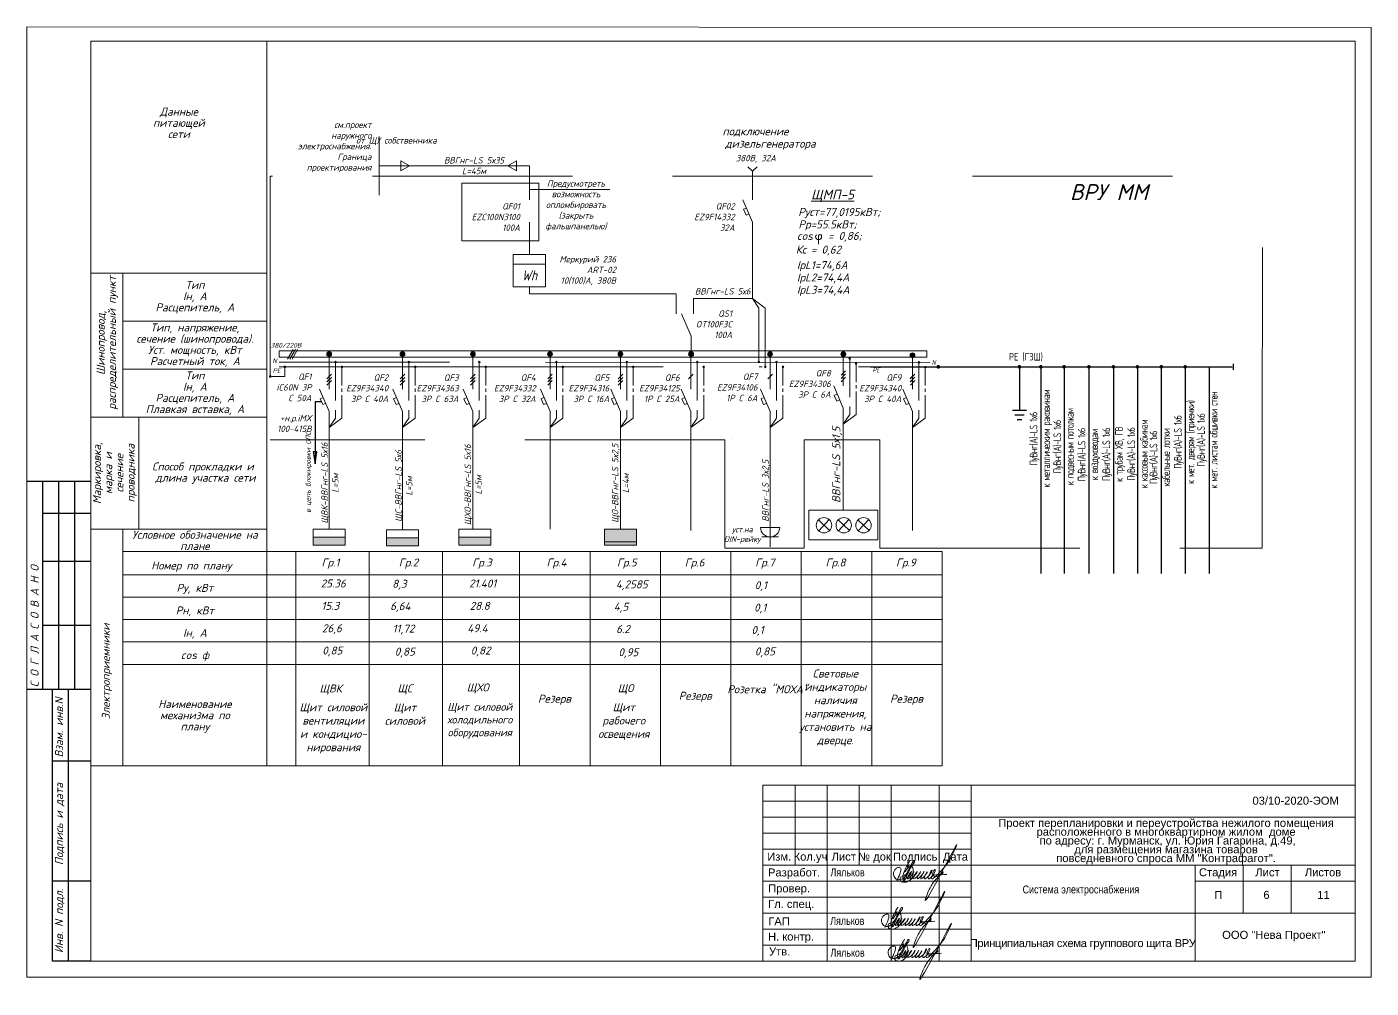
# Model space of a CAD drawing. Header units: metres. Extents: x -472 to 201, y -446 to -235.
# Drawn here: x -182.9 to -140.9, y -375.05 to -345 of the extents above; entities that cross this region are included whole.
import ezdxf
from ezdxf.enums import TextEntityAlignment as Align

# ---------------------------------------------------------------- set-up
doc = ezdxf.new("R2010")
doc.units = ezdxf.units.M
doc.header["$MEASUREMENT"] = 0
for name, pattern in [('ACAD_ISO02W100', [15, 12, -3]), ('ACAD_ISO04W100', [30, 24, -3, 0, -3]), ('ACAD_ISO10W100', [18, 12, -3, 0, -3]), ('HIDDEN2', [0.1875, 0.125, -0.0625]), ('невидимая2', [4.7625, 3.175, -1.5875])]:
    doc.linetypes.add(name, pattern=pattern)
doc.layers.get('DEFPOINTS').update_dxf_attribs({"lineweight": 0})
doc.layers.add('04-ЭО_схема', color=250, linetype='Continuous')
doc.layers.add('ЭО-ЭМ', color=7, linetype='Continuous')
for name, color, linetype, lineweight in [('_ЛинииСИЛ', 82, 'Continuous', 30), ('Level 63', 7, 'Continuous', 0), ('to-text', 7, 'Continuous', 5), ('КОПИЯ 0', 7, 'Continuous', 15), ('тонкий', 7, 'Continuous', 9)]:
    doc.layers.add(name, color=color, linetype=linetype, lineweight=lineweight)
doc.styles.add('GOST 2.304', font='CS_Gost2304.shx')
doc.styles.add('Style-Arial', font='arial.ttf')
doc.styles.add('Times', font='CS_Gost2304.shx')
doc.styles.add('гост тип А', font='', dxfattribs={"oblique": 15})
doc.styles.add('СТАНДАРТ', font='isocpeui.ttf', dxfattribs={"height": 0.25})
doc.styles.get('гост тип А').set_extended_font_data('GOST type A')

# ---------------------------------------------------------------- blocks, each defined once
blk = doc.blocks.new('S201')
at = {"color": 0}
for p, q in [((0, -11), (0, -0.75)), ((0, -4), (0, -11)), ((-0.71, -7.71), (0.71, -6.29)), ((-3, -11), (0, -18)), ((-1.9, -13.58), (-2.81, -13.98)), ((-2.81, -13.98), (-2.02, -15.81)), ((-2.02, -15.81), (-1.11, -15.42)), ((0, -23), (0, -18)), ((4, -20), (0, -23)), ((2, -20), (0, -23))]:
    blk.add_line(p, q, dxfattribs=at)
at = {"color": 0, "linetype": 'ACAD_ISO02W100'}
blk.add_line((2, -2.5), (2, -20), dxfattribs=at)
at = {"color": 0, "linetype": 'ACAD_ISO04W100', "ltscale": 0.3}
blk.add_line((4, -20), (4, -4), dxfattribs=at)
blk = doc.blocks.new('A$C112851C1')
blk.add_hatch(color=0).paths.add_polyline_path([(-0.25, 0, 1), (0.25, 0, 1)])
at = {"color": 0}
blk.add_circle((0, 0), 0.25, dxfattribs=at)
blk = doc.blocks.new('A$C7DAC6763')
blk.add_line((0.88, 2.32), (0.88, 0))
for centre, radius, start, end in [((0.93, 2.3), 0.93, 139.3706, 43.0919), ((1.37, 2.45), 0.511, 64.7496, 193.4068)]:
    blk.add_arc(centre, radius, start, end)

msp = doc.modelspace()

# ---------------------------------------------------------------- hatches: boundary and pattern name
at = {"layer": 'КОПИЯ 0'}
h = msp.add_hatch(color=256, dxfattribs=at)
edge = h.paths.add_edge_path()
edge.add_arc((-173.451, -355.231), 0.075, 0, 360)
h = msp.add_hatch(color=256, dxfattribs=at)
edge = h.paths.add_edge_path()
edge.add_arc((-171.161, -355.231), 0.075, 0, 360)
h = msp.add_hatch(color=256, dxfattribs=at)
edge = h.paths.add_edge_path()
edge.add_arc((-168.961, -355.231), 0.075, 0, 360)
h = msp.add_hatch(color=256, dxfattribs=at)
edge = h.paths.add_edge_path()
edge.add_arc((-166.551, -355.231), 0.075, 0, 360)
h = msp.add_hatch(color=256, dxfattribs=at)
edge = h.paths.add_edge_path()
edge.add_arc((-164.351, -355.231), 0.075, 0, 360)
h = msp.add_hatch(color=256, dxfattribs=at)
edge = h.paths.add_edge_path()
edge.add_arc((-162.15, -355.231), 0.075, 0, 360)
h = msp.add_hatch(color=256, dxfattribs=at)
edge = h.paths.add_edge_path()
edge.add_arc((-159.675, -355.231), 0.075, 0, 360)
h = msp.add_hatch(color=256, dxfattribs=at)
edge = h.paths.add_edge_path()
edge.add_arc((-157.39, -355.233), 0.075, 0, 360)
h = msp.add_hatch(color=256, dxfattribs=at)
edge = h.paths.add_edge_path()
edge.add_arc((-155.225, -355.261), 0.075, 0, 360)
h = msp.add_hatch(color=256, dxfattribs=at)
edge = h.paths.add_edge_path()
edge.add_arc((-173.251, -355.481), 0.025, 0, 360)
h = msp.add_hatch(color=256, dxfattribs=at)
edge = h.paths.add_edge_path()
edge.add_arc((-173.051, -355.631), 0.025, 0, 360)
h = msp.add_hatch(color=256, dxfattribs=at)
edge = h.paths.add_edge_path()
edge.add_arc((-170.961, -355.481), 0.025, 0, 360)
h = msp.add_hatch(color=256, dxfattribs=at)
edge = h.paths.add_edge_path()
edge.add_arc((-170.761, -355.631), 0.025, 0, 360)
h = msp.add_hatch(color=256, dxfattribs=at)
edge = h.paths.add_edge_path()
edge.add_arc((-168.761, -355.481), 0.025, 0, 360)
h = msp.add_hatch(color=256, dxfattribs=at)
edge = h.paths.add_edge_path()
edge.add_arc((-168.561, -355.631), 0.025, 0, 360)
h = msp.add_hatch(color=256, dxfattribs=at)
edge = h.paths.add_edge_path()
edge.add_arc((-166.351, -355.481), 0.025, 0, 360)
h = msp.add_hatch(color=256, dxfattribs=at)
edge = h.paths.add_edge_path()
edge.add_arc((-166.151, -355.631), 0.025, 0, 360)
h = msp.add_hatch(color=256, dxfattribs=at)
edge = h.paths.add_edge_path()
edge.add_arc((-164.151, -355.481), 0.025, 0, 360)
h = msp.add_hatch(color=256, dxfattribs=at)
edge = h.paths.add_edge_path()
edge.add_arc((-163.951, -355.631), 0.025, 0, 360)
h = msp.add_hatch(color=256, dxfattribs=at)
edge = h.paths.add_edge_path()
edge.add_arc((-161.95, -355.481), 0.025, 0, 360)
h = msp.add_hatch(color=256, dxfattribs=at)
edge = h.paths.add_edge_path()
edge.add_arc((-161.75, -355.631), 0.025, 0, 360)
h = msp.add_hatch(color=256, dxfattribs=at)
edge = h.paths.add_edge_path()
edge.add_arc((-160.026, -355.481), 0.025, 0, 360)
h = msp.add_hatch(color=256, dxfattribs=at)
edge = h.paths.add_edge_path()
edge.add_arc((-159.826, -355.631), 0.025, 0, 360)
h = msp.add_hatch(color=256, dxfattribs=at)
edge = h.paths.add_edge_path()
edge.add_arc((-159.475, -355.481), 0.025, 0, 360)
h = msp.add_hatch(color=256, dxfattribs=at)
edge = h.paths.add_edge_path()
edge.add_arc((-159.275, -355.631), 0.025, 0, 360)
h = msp.add_hatch(color=256, dxfattribs=at)
edge = h.paths.add_edge_path()
edge.add_arc((-157.188, -355.374), 0.025, 0, 360)
h = msp.add_hatch(color=256, dxfattribs=at)
edge = h.paths.add_edge_path()
edge.add_arc((-156.988, -355.524), 0.025, 0, 360)
h = msp.add_hatch(color=256, dxfattribs=at)
edge = h.paths.add_edge_path()
edge.add_arc((-155.025, -355.491), 0.025, 0, 360)
h = msp.add_hatch(color=256, dxfattribs=at)
edge = h.paths.add_edge_path()
edge.add_arc((-154.825, -355.641), 0.025, 0, 360)
h = msp.add_hatch(color=256, dxfattribs=at)
h.dxf.hatch_style = 1
h.paths.add_polyline_path([(-164.851, -360.704), (-163.851, -360.704), (-163.851, -361.204), (-164.851, -361.204)])
h = msp.add_hatch(color=256, dxfattribs=at)
h.dxf.hatch_style = 1
h.paths.add_polyline_path([(-173.951, -361.204), (-172.951, -361.204), (-172.951, -360.954), (-173.951, -360.954)])
h = msp.add_hatch(color=256, dxfattribs=at)
h.dxf.hatch_style = 1
h.paths.add_polyline_path([(-171.661, -361.23), (-170.661, -361.23), (-170.661, -360.98), (-171.661, -360.98)])
h = msp.add_hatch(color=256, dxfattribs=at)
h.dxf.hatch_style = 1
h.paths.add_polyline_path([(-169.397, -361.204), (-168.397, -361.204), (-168.397, -360.954), (-169.397, -360.954)])

# ---------------------------------------------------------------- linework, layer by layer
at = {"lineweight": 25}
for p, q in [((-151.886, -355.629), (-151.886, -356.714)), ((-152.104, -356.988), (-151.668, -356.988)), ((-151.886, -356.714), (-151.886, -356.988)), ((-152.031, -357.131), (-151.741, -357.131)), ((-151.959, -357.278), (-151.813, -357.278))]:
    msp.add_line(p, q, dxfattribs=at)
at = {"color": 5, "linetype": 'Continuous', "lineweight": 0}
for points in [[(-155.717, -371.69), (-155.614, -371.456), (-155.589, -371.362), (-155.589, -371.308), (-155.62, -371.277), (-155.669, -371.277), (-155.747, -371.322), (-155.801, -371.392), (-155.816, -371.432), (-155.816, -371.501), (-155.799, -371.564), (-155.756, -371.625), (-155.707, -371.653), (-155.64, -371.665), (-155.572, -371.646), (-155.513, -371.62), (-155.473, -371.589), (-155.402, -371.465), (-155.336, -371.329), (-155.282, -371.219), (-155.226, -371.121), (-155.189, -371.069), (-155.171, -371.064), (-155.165, -371.089), (-155.176, -371.131), (-155.208, -371.175), (-155.399, -371.544), (-155.46, -371.649), (-155.506, -371.675), (-155.518, -371.654), (-155.523, -371.633), (-155.531, -371.558), (-155.498, -371.434), (-155.403, -371.227), (-155.305, -371.057), (-155.402, -371.254), (-155.339, -371.199), (-155.467, -371.422), (-155.367, -371.291), (-155.292, -371.249), (-155.236, -371.264), (-155.209, -371.324), (-155.202, -371.421), (-155.272, -371.643), (-155.36, -371.708), (-155.425, -371.735), (-155.524, -371.738), (-155.593, -371.709), (-155.605, -371.688), (-155.613, -371.637), (-155.599, -371.586), (-155.523, -371.558), (-155.37, -371.421), (-155.486, -371.648), (-155.426, -371.614), (-155.272, -371.46), (-155.26, -371.415), (-155.385, -371.631), (-155.252, -371.53), (-155.184, -371.407), (-155.301, -371.64), (-155.139, -371.513), (-155.081, -371.407), (-155.204, -371.625), (-155.038, -371.519), (-154.971, -371.407), (-155.081, -371.627), (-154.911, -371.491), (-154.864, -371.407), (-154.965, -371.624), (-154.768, -371.432), (-154.763, -371.42), (-154.861, -371.612), (-154.617, -371.385), (-154.615, -371.375), (-154.739, -371.616), (-154.52, -371.385), (-154.52, -371.356), (-154.629, -371.604), (-154.329, -371.379), (-153.985, -370.886), (-153.85, -370.596), (-154.827, -372.289), (-154.644, -371.857), (-154.419, -371.566), (-154.266, -371.413), (-154.322, -371.509), (-154.592, -371.542), (-154.149, -371.499)], [(-156.092, -373.152), (-155.989, -372.917), (-155.964, -372.823), (-155.964, -372.77), (-155.995, -372.739), (-156.045, -372.739), (-156.122, -372.784), (-156.177, -372.853), (-156.191, -372.894), (-156.191, -372.962), (-156.174, -373.026), (-156.131, -373.087), (-156.082, -373.115), (-156.015, -373.126), (-155.947, -373.108), (-155.889, -373.082), (-155.849, -373.051), (-155.777, -372.927), (-155.711, -372.791), (-155.657, -372.68), (-155.601, -372.583), (-155.564, -372.531), (-155.547, -372.526), (-155.54, -372.551), (-155.551, -372.592), (-155.583, -372.637), (-155.775, -373.006), (-155.835, -373.111), (-155.881, -373.137), (-155.893, -373.116), (-155.899, -373.095), (-155.906, -373.019), (-155.873, -372.896), (-155.778, -372.689), (-155.68, -372.519), (-155.777, -372.716), (-155.714, -372.661), (-155.843, -372.884), (-155.742, -372.753), (-155.668, -372.71), (-155.612, -372.725), (-155.585, -372.786), (-155.577, -372.882), (-155.648, -373.105), (-155.735, -373.17), (-155.8, -373.197), (-155.899, -373.2), (-155.968, -373.171), (-155.98, -373.149), (-155.988, -373.099), (-155.974, -373.047), (-155.899, -373.02), (-155.746, -372.883), (-155.861, -373.11), (-155.802, -373.076), (-155.647, -372.922), (-155.635, -372.876), (-155.76, -373.093), (-155.628, -372.992), (-155.559, -372.869), (-155.677, -373.102), (-155.515, -372.975), (-155.456, -372.869), (-155.579, -373.087), (-155.413, -372.981), (-155.347, -372.869), (-155.457, -373.089), (-155.287, -372.953), (-155.239, -372.869), (-155.341, -373.086), (-155.143, -372.894), (-155.138, -372.882), (-155.237, -373.074), (-154.993, -372.847), (-154.99, -372.837), (-155.114, -373.077), (-154.895, -372.847), (-154.895, -372.818), (-155.004, -373.066), (-154.704, -372.841), (-154.36, -372.348), (-154.225, -372.057), (-155.202, -373.75), (-155.019, -373.318), (-154.795, -373.028), (-154.641, -372.875), (-154.697, -372.971), (-154.967, -373.003), (-154.524, -372.961)], [(-155.886, -374.154), (-155.783, -373.919), (-155.758, -373.825), (-155.758, -373.772), (-155.789, -373.74), (-155.839, -373.74), (-155.916, -373.785), (-155.971, -373.855), (-155.985, -373.895), (-155.985, -373.964), (-155.968, -374.027), (-155.925, -374.088), (-155.876, -374.117), (-155.809, -374.128), (-155.741, -374.11), (-155.683, -374.083), (-155.643, -374.052), (-155.571, -373.928), (-155.505, -373.792), (-155.451, -373.682), (-155.395, -373.584), (-155.358, -373.532), (-155.341, -373.528), (-155.334, -373.553), (-155.345, -373.594), (-155.377, -373.639), (-155.569, -374.007), (-155.629, -374.112), (-155.675, -374.139), (-155.687, -374.117), (-155.693, -374.096), (-155.7, -374.021), (-155.667, -373.897), (-155.572, -373.691), (-155.474, -373.52), (-155.571, -373.718), (-155.508, -373.662), (-155.637, -373.885), (-155.536, -373.755), (-155.462, -373.712), (-155.406, -373.727), (-155.379, -373.787), (-155.371, -373.884), (-155.442, -374.107), (-155.529, -374.171), (-155.594, -374.198), (-155.693, -374.202), (-155.762, -374.173), (-155.774, -374.151), (-155.782, -374.1), (-155.768, -374.049), (-155.692, -374.021), (-155.54, -373.884), (-155.655, -374.112), (-155.596, -374.077), (-155.441, -373.923), (-155.429, -373.878), (-155.554, -374.095), (-155.421, -373.994), (-155.353, -373.871), (-155.47, -374.104), (-155.309, -373.976), (-155.25, -373.871), (-155.373, -374.088), (-155.207, -373.982), (-155.141, -373.871), (-155.251, -374.09), (-155.081, -373.954), (-155.033, -373.871), (-155.135, -374.087), (-154.937, -373.895), (-154.932, -373.883), (-155.031, -374.075), (-154.787, -373.848), (-154.784, -373.838), (-154.908, -374.079), (-154.689, -373.848), (-154.689, -373.819), (-154.798, -374.067), (-154.498, -373.842), (-154.154, -373.349), (-154.019, -373.059), (-154.996, -374.752), (-154.813, -374.32), (-154.589, -374.029), (-154.435, -373.876), (-154.491, -373.972), (-154.761, -374.005), (-154.318, -373.962)]]:
    msp.add_spline(points, degree=3, dxfattribs=at)
at = {"layer": '04-ЭО_схема', "color": 7, "lineweight": 18}
for p, q in [((-140.897, -345.018), (-182.897, -345.004)), ((-182.897, -345.004), (-182.897, -374.704)), ((-140.897, -345.018), (-140.897, -374.704)), ((-140.897, -345.018), (-140.897, -374.704)), ((-180.897, -345.454), (-180.897, -374.204)), ((-180.897, -345.454), (-141.397, -345.454)), ((-141.397, -345.454), (-141.397, -374.204)), ((-141.397, -345.454), (-141.397, -374.204)), ((-159.291, -361.404), (-158.811, -361.404)), ((-159.291, -361.404), (-158.811, -361.404)), ((-180.897, -374.204), (-141.397, -374.204)), ((-182.897, -374.704), (-140.897, -374.704))]:
    msp.add_line(p, q, dxfattribs=at)
at = {"layer": '04-ЭО_схема', "color": 7, "linetype": 'невидимая2'}
for p, q in [((-173.692, -356.721), (-173.894, -356.721)), ((-173.894, -356.721), (-173.894, -358.665))]:
    msp.add_line(p, q, dxfattribs=at)
at = {"layer": '04-ЭО_схема', "color": 7}
for p, q in [((-173.953, -358.286), (-173.894, -358.665)), ((-173.834, -358.286), (-173.953, -358.286)), ((-173.894, -358.665), (-173.834, -358.286)), ((-182.897, -359.204), (-180.897, -359.204)), ((-182.397, -365.704), (-182.397, -359.204)), ((-181.897, -365.704), (-181.897, -359.204)), ((-181.397, -365.704), (-181.397, -359.204)), ((-182.397, -360.204), (-180.897, -360.204)), ((-182.397, -361.704), (-180.897, -361.704)), ((-182.397, -363.704), (-180.897, -363.704)), ((-182.897, -365.704), (-180.897, -365.704)), ((-182.097, -374.204), (-182.097, -365.704)), ((-181.597, -374.204), (-181.597, -365.704)), ((-180.897, -367.954), (-182.097, -367.954)), ((-180.897, -371.704), (-182.097, -371.704)), ((-180.897, -374.204), (-182.097, -374.204))]:
    msp.add_line(p, q, dxfattribs=at)
at = {"layer": '_ЛинииСИЛ', "color": 0, "lineweight": 20}
msp.add_line((-160.226, -349.518), (-160.226, -350.407), dxfattribs=at)
at = {"layer": 'DEFPOINTS', "ltscale": 100}
for p, q in [((-182.897, -374.704), (-181.031, -374.704)), ((-182.897, -374.704), (-181.031, -374.704)), ((-182.897, -374.704), (-181.031, -374.704)), ((-182.897, -374.704), (-181.031, -374.704)), ((-182.897, -374.704), (-181.031, -374.704)), ((-182.897, -374.704), (-181.031, -374.704)), ((-181.964, -374.704), (-180.099, -374.704)), ((-181.964, -374.704), (-180.099, -374.704)), ((-181.964, -374.704), (-180.099, -374.704)), ((-181.964, -374.704), (-180.099, -374.704)), ((-181.964, -374.704), (-180.099, -374.704)), ((-181.964, -374.704), (-180.099, -374.704))]:
    msp.add_line(p, q, dxfattribs=at)
at = {"layer": 'Level 63', "color": 7, "linetype": 'Continuous', "lineweight": 13}
for p, q in [((-159.897, -368.704), (-141.397, -368.704)), ((-159.897, -368.704), (-159.897, -374.204)), ((-158.897, -368.704), (-158.897, -371.204)), ((-157.897, -368.704), (-157.897, -374.204)), ((-156.897, -368.704), (-156.897, -371.204)), ((-155.897, -368.704), (-155.897, -374.204)), ((-154.397, -368.704), (-154.397, -374.204)), ((-153.397, -368.704), (-153.397, -374.204)), ((-153.397, -369.704), (-141.397, -369.704)), ((-159.897, -370.704), (-153.397, -370.704)), ((-159.897, -371.204), (-153.397, -371.204)), ((-153.397, -371.204), (-141.397, -371.204)), ((-146.397, -371.704), (-141.397, -371.704)), ((-153.397, -372.704), (-141.397, -372.704))]:
    msp.add_line(p, q, dxfattribs=at)
at = {"layer": 'Level 63', "color": 7, "linetype": 'Continuous', "lineweight": 0}
for p, q in [((-159.897, -369.204), (-153.397, -369.204)), ((-159.897, -369.704), (-153.397, -369.704)), ((-159.897, -370.204), (-153.397, -370.204)), ((-159.897, -371.704), (-153.397, -371.704)), ((-159.897, -372.204), (-153.397, -372.204)), ((-159.897, -372.704), (-153.397, -372.704)), ((-159.897, -373.204), (-153.397, -373.204)), ((-159.897, -373.704), (-153.397, -373.704))]:
    msp.add_line(p, q, dxfattribs=at)
at = {"layer": 'Level 63', "color": 7, "linetype": 'Continuous', "lineweight": 13, "flags": 128}
for points in [[(-146.397, -371.204), (-146.397, -374.204)], [(-144.897, -371.204), (-144.897, -372.704)], [(-143.397, -371.204), (-143.397, -372.704)]]:
    msp.add_lwpolyline(points, dxfattribs=at)
at = {"layer": 'КОПИЯ 0'}
for p, q in [((-175.397, -352.704), (-175.397, -345.454)), ((-180.897, -347.004), (-180.897, -352.004)), ((-171.887, -349.346), (-167.195, -349.346)), ((-160.226, -349.518), (-160.367, -349.376)), ((-160.084, -349.376), (-160.226, -349.518)), ((-167.195, -350.084), (-164.678, -350.084)), ((-160.526, -350.407), (-160.226, -351.107)), ((-160.415, -350.666), (-160.507, -350.705)), ((-167.195, -351.916), (-167.195, -351.107)), ((-167.195, -351.916), (-167.195, -351.107)), ((-167.195, -351.916), (-167.195, -351.107)), ((-167.195, -352.093), (-167.195, -351.107)), ((-160.507, -350.705), (-160.428, -350.889)), ((-160.428, -350.889), (-160.337, -350.85)), ((-160.226, -353.496), (-160.226, -351.107)), ((-167.702, -352.419), (-166.688, -352.419)), ((-167.195, -353.146), (-167.195, -353.343)), ((-162.607, -353.343), (-167.195, -353.343)), ((-162.607, -353.343), (-162.607, -353.971)), ((-162.607, -353.343), (-162.607, -353.971)), ((-160.226, -353.496), (-162.065, -353.496)), ((-161.183, -353.496), (-160.226, -353.496)), ((-162.441, -353.971), (-162.141, -354.671)), ((-162.141, -355.131), (-162.141, -354.671)), ((-175.018, -355.131), (-175.018, -355.331)), ((-174.578, -355.084), (-174.753, -355.387)), ((-174.508, -355.084), (-174.683, -355.387)), ((-174.438, -355.084), (-174.613, -355.387)), ((-154.774, -355.131), (-154.774, -355.331)), ((-174.836, -355.631), (-174.836, -355.931)), ((-174.836, -355.931), (-175.29, -355.931)), ((-173.521, -356.102), (-173.38, -355.961)), ((-173.521, -356.202), (-173.38, -356.061)), ((-171.232, -356.102), (-171.091, -355.961)), ((-171.232, -356.202), (-171.091, -356.061)), ((-169.032, -356.102), (-168.891, -355.961)), ((-169.032, -356.202), (-168.891, -356.061)), ((-166.622, -356.102), (-166.481, -355.961)), ((-166.622, -356.202), (-166.481, -356.061)), ((-164.421, -356.102), (-164.28, -355.961)), ((-164.421, -356.202), (-164.28, -356.061)), ((-157.459, -355.995), (-157.318, -355.853)), ((-157.459, -356.095), (-157.318, -355.953)), ((-155.295, -355.995), (-155.154, -355.854)), ((-155.295, -356.095), (-155.154, -355.954)), ((-155.29, -356.099), (-155.149, -355.957)), ((-155.29, -356.199), (-155.149, -356.057)), ((-173.451, -357.531), (-173.451, -360.223)), ((-171.161, -357.531), (-171.161, -360.73)), ((-171.161, -357.531), (-171.161, -360.73)), ((-168.961, -357.531), (-168.961, -357.946)), ((-166.551, -357.531), (-166.551, -357.946)), ((-166.551, -357.531), (-166.551, -357.946)), ((-164.351, -357.531), (-164.351, -360.704)), ((-162.151, -357.531), (-162.151, -360.75)), ((-162.151, -357.531), (-162.151, -360.75)), ((-162.15, -357.531), (-162.15, -357.946)), ((-159.675, -357.531), (-159.675, -360.731)), ((-157.388, -357.424), (-157.388, -360.112)), ((-155.225, -357.531), (-155.225, -360.75)), ((-155.225, -357.531), (-155.225, -360.75)), ((-173.451, -357.918), (-173.451, -360.704)), ((-171.161, -357.965), (-171.161, -360.73)), ((-168.962, -357.918), (-168.962, -360.704)), ((-166.551, -357.918), (-166.551, -360.704)), ((-166.551, -357.918), (-166.551, -360.223)), ((-166.551, -357.918), (-166.551, -360.704)), ((-166.551, -357.918), (-166.551, -360.704)), ((-164.351, -357.918), (-164.351, -360.704)), ((-162.15, -357.918), (-162.15, -360.704)), ((-159.675, -357.946), (-159.675, -360.731)), ((-155.224, -357.918), (-155.224, -360.704)), ((-180.897, -368.104), (-180.897, -358.504)), ((-159.675, -358.465), (-159.675, -361.251)), ((-158.468, -360.112), (-158.468, -361.04)), ((-156.309, -360.112), (-158.468, -360.112)), ((-156.309, -361.04), (-156.309, -360.112)), ((-180.897, -360.704), (-179.897, -360.704)), ((-179.897, -360.704), (-179.897, -368.104)), ((-159.975, -360.647), (-159.375, -360.647)), ((-159.975, -360.647), (-159.375, -360.647)), ((-158.168, -360.416), (-157.816, -360.746)), ((-157.826, -360.405), (-158.157, -360.757)), ((-157.551, -360.416), (-157.199, -360.746)), ((-157.21, -360.405), (-157.54, -360.757)), ((-156.934, -360.416), (-156.582, -360.746)), ((-156.593, -360.405), (-156.923, -360.757)), ((-164.851, -361.104), (-163.851, -361.104)), ((-159.414, -360.947), (-159.936, -360.947)), ((-159.675, -360.947), (-159.675, -361.253)), ((-158.468, -361.04), (-156.309, -361.04)), ((-177.897, -361.404), (-175.397, -361.404)), ((-177.897, -361.404), (-175.397, -361.404)), ((-179.897, -368.104), (-180.897, -368.104)), ((-179.897, -368.104), (-175.397, -368.104))]:
    msp.add_line(p, q, dxfattribs=at)
at = {"layer": 'КОПИЯ 0', "linetype": 'HIDDEN2', "ltscale": 20}
msp.add_line((-171.887, -350.266), (-171.887, -348.426), dxfattribs=at)
at = {"layer": 'КОПИЯ 0', "linetype": 'ACAD_ISO02W100'}
for p, q in [((-160.226, -353.496), (-160.026, -353.796)), ((-160.026, -355.481), (-160.026, -353.796)), ((-154.688, -355.495), (-175.018, -355.481))]:
    msp.add_line(p, q, dxfattribs=at)
at = {"layer": 'КОПИЯ 0', "linetype": 'ACAD_ISO10W100'}
for p, q in [((-160.226, -353.496), (-159.826, -353.796)), ((-159.826, -355.631), (-159.826, -353.796)), ((-175.018, -355.631), (-156.538, -355.631))]:
    msp.add_line(p, q, dxfattribs=at)
at = {"layer": 'КОПИЯ 0', "ltscale": 238.095238}
for p, q in [((-175.397, -361.404), (-156.5, -361.404)), ((-175.397, -361.404), (-175.397, -368.104)), ((-174.49, -361.404), (-174.49, -368.104)), ((-172.201, -361.404), (-172.201, -368.104)), ((-169.911, -361.404), (-169.911, -368.104)), ((-167.501, -361.404), (-167.501, -368.104)), ((-166.596, -361.404), (-154.3, -361.404)), ((-165.301, -361.404), (-165.301, -368.104)), ((-163.1, -361.404), (-163.1, -368.104)), ((-160.9, -361.404), (-160.9, -368.104)), ((-158.7, -361.404), (-158.7, -368.104)), ((-156.5, -361.404), (-156.5, -368.104)), ((-156.5, -361.404), (-156.5, -368.104)), ((-156.5, -361.404), (-156.5, -368.104)), ((-154.3, -361.404), (-154.3, -368.104)), ((-179.897, -362.13), (-156.5, -362.13)), ((-171.096, -362.13), (-154.3, -362.13)), ((-179.897, -362.83), (-156.5, -362.83)), ((-171.096, -362.83), (-154.3, -362.83)), ((-179.897, -363.53), (-156.5, -363.53)), ((-171.096, -363.53), (-154.3, -363.53)), ((-179.897, -364.23), (-156.5, -364.23)), ((-171.096, -364.23), (-154.3, -364.23)), ((-179.897, -364.93), (-156.5, -364.93)), ((-171.096, -364.93), (-154.3, -364.93)), ((-176.296, -368.104), (-156.5, -368.104)), ((-175.001, -368.104), (-156.5, -368.104)), ((-166.2, -368.104), (-154.3, -368.104))]:
    msp.add_line(p, q, dxfattribs=at)
at = {"layer": 'КОПИЯ 0'}
for points in [[(-170.946, -349.346), (-171.212, -349.192), (-171.212, -349.499)], [(-167.868, -349.346), (-167.602, -349.499), (-167.602, -349.192)], [(-167.702, -352.115), (-166.688, -352.115), (-166.688, -353.128), (-167.702, -353.128)], [(-180.897, -352.704), (-179.897, -352.704), (-179.897, -357.204), (-180.897, -357.204)], [(-175.397, -354.204), (-179.897, -354.204), (-179.897, -352.704), (-175.397, -352.704)], [(-175.397, -355.704), (-179.897, -355.704), (-179.897, -354.204), (-175.397, -354.204)], [(-175.397, -357.204), (-179.897, -357.204), (-179.897, -355.704), (-175.397, -355.704)], [(-180.897, -357.204), (-179.397, -357.204), (-179.397, -360.704), (-180.897, -360.704)], [(-175.397, -357.204), (-179.397, -357.204), (-179.397, -360.704), (-175.397, -360.704)], [(-179.897, -360.704), (-175.397, -360.704), (-175.397, -361.404), (-179.897, -361.404)], [(-173.951, -360.704), (-172.951, -360.704), (-172.951, -361.204), (-173.951, -361.204)], [(-171.661, -360.73), (-170.661, -360.73), (-170.661, -361.23), (-171.661, -361.23)], [(-169.397, -360.704), (-168.397, -360.704), (-168.397, -361.204), (-169.397, -361.204)], [(-164.851, -360.704), (-163.851, -360.704), (-163.851, -361.204), (-164.851, -361.204)], [(-173.951, -361.204), (-172.951, -361.204), (-172.951, -360.954), (-173.951, -360.954)], [(-171.661, -361.23), (-170.661, -361.23), (-170.661, -360.98), (-171.661, -360.98)], [(-169.397, -361.204), (-168.397, -361.204), (-168.397, -360.954), (-169.397, -360.954)]]:
    msp.add_lwpolyline(points, close=True, dxfattribs=at)
for points in [[(-167.195, -350.407), (-167.195, -349.346)], [(-167.195, -350.407), (-167.195, -349.346)], [(-167.195, -351.935), (-167.195, -351.916)], [(-167.195, -351.935), (-167.195, -351.916)], [(-167.195, -351.935), (-167.195, -351.916)], [(-167.195, -351.935), (-167.195, -351.916)], [(-162.607, -353.971), (-162.607, -353.343)], [(-162.065, -353.971), (-162.065, -353.496)], [(-154.774, -355.131), (-175.018, -355.131)], [(-175.018, -355.331), (-165.518, -355.331)], [(-165.518, -355.331), (-154.774, -355.331)], [(-175.397, -361.404), (-175.397, -362.104)], [(-175.397, -362.104), (-175.397, -362.804)], [(-175.397, -362.804), (-175.397, -363.504)], [(-175.397, -363.504), (-175.397, -364.204)], [(-175.397, -364.204), (-175.397, -364.904)], [(-175.397, -364.904), (-175.397, -368.104)], [(-175.397, -364.904), (-175.397, -365.604)]]:
    msp.add_lwpolyline(points, dxfattribs=at)
for centre, radius in [((-173.451, -355.231), 0.075), ((-171.161, -355.231), 0.075), ((-168.961, -355.231), 0.075), ((-166.551, -355.231), 0.075), ((-166.551, -355.231), 0.075), ((-164.351, -355.231), 0.075), ((-162.15, -355.231), 0.075), ((-162.141, -355.231), 0.075), ((-159.675, -355.231), 0.075), ((-157.388, -355.235), 0.075), ((-155.225, -355.271), 0.075), ((-173.251, -355.481), 0.025), ((-173.051, -355.631), 0.025), ((-170.961, -355.481), 0.025), ((-170.761, -355.631), 0.025), ((-168.761, -355.481), 0.025), ((-168.561, -355.631), 0.025), ((-166.351, -355.481), 0.025), ((-166.151, -355.631), 0.025), ((-164.151, -355.481), 0.025), ((-163.951, -355.631), 0.025), ((-161.95, -355.481), 0.025), ((-161.75, -355.631), 0.025), ((-160.026, -355.481), 0.025), ((-159.826, -355.631), 0.025), ((-159.475, -355.481), 0.025), ((-159.275, -355.631), 0.025), ((-157.188, -355.374), 0.025), ((-156.988, -355.524), 0.025), ((-155.025, -355.491), 0.025), ((-154.825, -355.641), 0.025), ((-157.992, -360.581), 0.241), ((-157.375, -360.581), 0.241), ((-156.758, -360.581), 0.241)]:
    msp.add_circle(centre, radius, dxfattribs=at)
msp.add_arc((-159.675, -360.647), 0.3, 180, 0, dxfattribs=at)
msp.add_arc((-159.675, -360.647), 0.3, 180, 0, dxfattribs=at)
at = {"layer": 'тонкий', "linetype": 'HIDDEN2', "ltscale": 50}
for p, q in [((-175.298, -349.671), (-175.298, -357.912)), ((-147.098, -349.671), (-175.298, -349.671)), ((-144.298, -358.148), (-144.286, -349.671)), ((-161.092, -357.912), (-175.298, -357.912)), ((-161.092, -357.912), (-161.092, -361.296)), ((-160.857, -357.912), (-160.857, -357.912)), ((-158.613, -357.912), (-158.613, -361.296)), ((-158.613, -357.912), (-156.25, -357.912)), ((-161.092, -361.296), (-158.613, -361.296))]:
    msp.add_line(p, q, dxfattribs=at)
at = {"layer": 'тонкий', "linetype": 'HIDDEN2', "ltscale": 20}
for p, q in [((-166.9, -349.885), (-169.305, -349.885)), ((-169.305, -349.885), (-169.305, -351.693)), ((-166.9, -351.693), (-166.9, -349.885)), ((-169.305, -351.693), (-166.9, -351.693))]:
    msp.add_line(p, q, dxfattribs=at)
at = {"layer": 'тонкий', "linetype": 'HIDDEN2', "ltscale": 50}
msp.add_lwpolyline([(-156.25, -357.912), (-156.25, -361.296), (-144.302, -361.296), (-144.298, -358.148)], dxfattribs=at)
at = {"layer": 'ЭО-ЭМ', "linetype": 'ACAD_ISO02W100'}
for points in [[(-156.542, -355.633), (-156.542, -355.633), (-152.384, -355.629)], [(-152.384, -355.629), (-145.237, -355.629)]]:
    msp.add_lwpolyline(points, dxfattribs=at)
at = {"layer": 'ЭО-ЭМ', "const_width": 0.0428}
for points in [[(-154.455, -355.629, 1), (-154.383, -355.629, 1)], [(-151.922, -355.629, 1), (-151.85, -355.629, 1)], [(-151.253, -355.629, 1), (-151.182, -355.629, 1)], [(-150.526, -355.629, 1), (-150.455, -355.629, 1)], [(-149.751, -355.631, 1), (-149.68, -355.631, 1)], [(-148.982, -355.631, 1), (-148.911, -355.631, 1)], [(-148.235, -355.631, 1), (-148.163, -355.631, 1)], [(-147.487, -355.629, 1), (-147.416, -355.629, 1)], [(-146.74, -355.63, 1), (-146.669, -355.63, 1)]]:
    msp.add_lwpolyline(points, format="xyb", close=True, dxfattribs=at)
at = {"layer": 'ЭО-ЭМ'}
for points in [[(-151.218, -355.629), (-151.218, -362.09)], [(-150.491, -355.629), (-150.49, -362.09)], [(-149.716, -355.631), (-149.716, -362.09)], [(-148.946, -355.631), (-148.946, -362.09)], [(-148.199, -355.631), (-148.199, -362.09)], [(-147.452, -355.617), (-147.452, -362.09)], [(-146.705, -355.63), (-146.705, -362.09)], [(-145.957, -355.63), (-145.957, -362.09)]]:
    msp.add_lwpolyline(points, dxfattribs=at)
at = {"layer": 'ЭО-ЭМ', "const_width": 0.0475}
msp.add_lwpolyline([(-145.202, -355.534), (-145.202, -355.724)], dxfattribs=at)

# ---------------------------------------------------------------- block references
at = {"layer": 'to-text', "xscale": 0.100387154071359, "yscale": 0.100387154071359, "zscale": 0.100387154071359}
msp.add_blockref('A$C7DAC6763', (-158.252, -351.793), dxfattribs=at)
at = {"layer": 'КОПИЯ 0', "xscale": 0.1, "yscale": 0.1, "zscale": 0.1}
for name, p in [('S201', (-173.451, -355.231)), ('S201', (-171.161, -355.231)), ('S201', (-168.961, -355.231)), ('S201', (-166.551, -355.231)), ('S201', (-164.351, -355.231)), ('S201', (-162.15, -355.231)), ('S201', (-159.675, -355.231)), ('S201', (-157.388, -355.124)), ('S201', (-155.225, -355.231)), ('A$C112851C1', (-174.836, -355.631)), ('A$C112851C1', (-175.294, -355.931))]:
    msp.add_blockref(name, p, dxfattribs=at)

# ---------------------------------------------------------------- texts
at = {"color": 7, "linetype": 'Continuous', "lineweight": 13, "style": 'Style-Arial'}
msp.add_text('03/10-2020-ЭОМ', height=0.25, dxfattribs=at).set_placement((-143.255, -369.066), align=Align.TOP_CENTER)
at = {"color": 7, "lineweight": 13, "style": 'Style-Arial', "width": 0.8}
for p in [(-157.79, -371.307), (-157.798, -372.823), (-157.79, -373.818)]:
    msp.add_text('Ляльков', height=0.25, dxfattribs=at).set_placement(p, align=Align.TOP_LEFT)
at = {"color": 7, "linetype": 'Continuous', "lineweight": 13, "style": 'Style-Arial'}
msp.add_text('ООО "Нева Проект"', height=0.25, dxfattribs=at).set_placement((-145.55, -373.26), align=Align.TOP_LEFT)
at = {"color": 7, "linetype": 'Continuous', "lineweight": 13, "insert": (-147.303, -369.761), "char_height": 0.25, "attachment_point": 2, "line_spacing_factor": 0.66, "style": 'Style-Arial'}
msp.add_mtext('Проект перепланировки и переустройства нежилого помещения \\Pрасположенного в многоквартирном жилом  доме \\P по адресу: г. Мурманск, ул. Юрия Гагарина, д.49,\\Pдля размещения магазина товаров \\Pповседневного спроса ММ "Контрафагот".', dxfattribs=at)
at = {"color": 7, "linetype": 'Continuous', "lineweight": 0, "char_height": 0.25, "attachment_point": 5}
for s, insert, line_spacing_factor, style in [('{\\W0.8;Система электроснабжения}', (-149.965, -372.003), 0.9, 'Style-Arial'), ('\\fArial|b0|i0|c204204|p39;П', (-145.671, -372.137), 0.72, 'GOST 2.304'), ('{\\fArial|b0|i0|c204|p39;6}', (-144.166, -372.137), 0.72, 'GOST 2.304'), ('{\\fArial|b0|i0|c204|p39;11}', (-142.386, -372.137), 0.72, 'GOST 2.304')]:
    msp.add_mtext(s, dxfattribs=dict(at, insert=insert, line_spacing_factor=line_spacing_factor, style=style))
at = {"layer": 'Level 63', "color": 7, "linetype": 'Continuous', "lineweight": 0, "style": 'Style-Arial'}
for s, p in [('Изм.', (-159.39, -370.939)), ('Кол.уч', (-158.412, -370.939)), ('Лист', (-157.374, -370.939)), ('№ док', (-156.415, -370.939)), ('Подпись', (-155.141, -370.939)), ('Дата', (-153.885, -370.939)), ('Разработ.', (-158.928, -371.434)), ('Стадия', (-145.678, -371.429)), ('Лист', (-144.134, -371.429)), ('Листов', (-142.4, -371.429)), ('Провер.', (-159.082, -371.932)), ('Гл. спец.', (-159.016, -372.419)), ('ГАП', (-159.395, -372.961)), ('Н. контр.', (-159.021, -373.439)), ('Утв.', (-159.377, -373.905))]:
    msp.add_text(s, height=0.25, dxfattribs=at).set_placement(p, align=Align.MIDDLE_CENTER)
at = {"layer": 'Level 63', "color": 7, "linetype": 'Continuous', "lineweight": 0, "insert": (-153.41, -373.843), "char_height": 0.25, "width": 7, "attachment_point": 7, "style": 'Style-Arial'}
msp.add_mtext('\\pxqc;{\\T0.95;Принципиальная схема группового щита ВРУ}', dxfattribs=at)
at = {"layer": 'to-text', "style": 'СТАНДАРТ'}
for s, height, p in [('%%UЩМП-5', 0.3, (-158.394, -350.395)), ('Руст=77,0195кВт; ', 0.25, (-158.796, -350.915)), ('Рр=55.5кВт; ', 0.25, (-158.79, -351.302)), ('cos   = 0,86; ', 0.25, (-158.841, -351.663)), ('Кс = 0,62', 0.25, (-158.872, -352.091)), ('IрL1=74,6А', 0.25, (-158.837, -352.575)), ('IрL2=74,4А', 0.25, (-158.837, -352.962)), ('IрL3=74,4А', 0.25, (-158.837, -353.348)), ('Гр.3', 0.25, (-168.984, -361.871)), ('Гр.4', 0.25, (-166.66, -361.871)), ('Гр.8', 0.25, (-157.943, -361.871)), ('Гр.1', 0.25, (-173.691, -361.871)), ('Гр.2', 0.25, (-171.277, -361.871)), ('Гр.5', 0.25, (-164.461, -361.871)), ('Гр.6', 0.25, (-162.343, -361.871)), ('Гр.7', 0.25, (-160.143, -361.871)), ('Гр.9', 0.25, (-155.743, -361.871)), ('8,3', 0.25, (-171.483, -362.536)), ('4,2585', 0.25, (-164.497, -362.554)), ('0,1', 0.25, (-160.155, -362.58)), ('15.3', 0.25, (-173.694, -363.227)), ('6,64', 0.25, (-171.546, -363.236)), ('28.8', 0.25, (-169.059, -363.227)), ('4,5', 0.25, (-164.561, -363.254)), ('0,1', 0.25, (-160.175, -363.28)), ('26,6', 0.25, (-173.676, -363.927)), ('11,72', 0.25, (-171.472, -363.936)), ('49.4', 0.25, (-169.134, -363.927)), ('6.2', 0.25, (-164.486, -363.954)), ('0,1', 0.25, (-160.256, -363.98))]:
    msp.add_text(s, height=height, dxfattribs=at).set_placement(p)
for s, p in [('С О Г Л А С О В А Н О', (-182.53, -365.641)), ('Взам. инв.N', (-181.766, -367.838)), ('Подпись и дата', (-181.766, -371.205)), ('Инв. N подл.', (-181.766, -373.954))]:
    msp.add_text(s, height=0.25, rotation=90, dxfattribs=at).set_placement(p)
at = {"layer": 'to-text', "color": 0, "style": 'СТАНДАРТ'}
for s, p in [('25.36', (-173.717, -362.527)), ('21.401', (-169.083, -362.527))]:
    msp.add_text(s, height=0.25, dxfattribs=at).set_placement(p)
at = {"layer": 'to-text', "char_height": 0.25, "attachment_point": 5, "line_spacing_factor": 0.84, "style": 'СТАНДАРТ'}
for s, insert, width in [('Данные питающей сети', (-178.147, -348.004), 2.4), ('Тип\\PIн, А\\PРасцепитель, А', (-177.647, -353.454), 3.72956), ('Тип, напряжение,\\Pсечение (шинопровода).\\PУст. мощность, кВт\\PРасчетный ток, А', (-177.647, -354.954), 5.99483), ('Тип\\PIн, А\\PРасцепитель, А\\PПлавкая вставка, А', (-177.647, -356.454), 4.18173), ('Способ прокладки и\\P длина участка сети', (-177.397, -358.954), 3.31431), ('Условное обозначение на плане', (-177.647, -361.054), 4.34584), ('Номер по плану', (-177.758, -361.874), 2.89724), ('Ру, кВт', (-177.647, -362.574), 2.4), ('Рн, кВт', (-177.647, -363.274), 2.4), ('Iн, А', (-177.647, -363.974), 2.4), ('cos ф', (-177.647, -364.674), 2.4), ('Наименование\\Pмеханизма по плану', (-177.647, -366.554), 2.4)]:
    msp.add_mtext(s, dxfattribs=dict(at, insert=insert, width=width))
at = {"layer": 'to-text', "style": 'СТАНДАРТ'}
for s, insert, char_height, width, attachment_point in [('см.проект наружного электроснабжения.\\PГраница проектирования', (-172.131, -347.964), 0.2, 2.5015, 3), ('от ЩУ собственника', (-170.093, -348.451), 0.2, 2.5015, 3), ('QF01\\PEZC100N3100\\P100А', (-167.492, -350.513), 0.2, 2.5015, 3), ('QF02\\PEZ9F14332\\P32А', (-160.784, -350.513), 0.2, 2.5015, 3), ('Меркурий 236\\P ART-02 \\P10(100)А, 380В', (-164.489, -352.166), 0.2, 2.5015, 3), ('QS1\\POT100F3C\\P100А', (-160.864, -353.865), 0.2, 2.5015, 3), ('уст.на \\PDIN-рейку', (-160.544, -360.889), 0.18, 2.4, 5), ('0,85', (-173.354, -364.527), 0.25, 2.4, 5), ('0,85', (-171.089, -364.562), 0.25, 2.4, 5), ('0,82', (-168.719, -364.527), 0.25, 2.4, 5), ('0,95', (-164.104, -364.58), 0.25, 2.4, 5), ('0,85', (-159.837, -364.554), 0.25, 2.4, 5), ('Световые\\Pиндикаторы наличия напряжения, установить на дверце.', (-157.636, -366.292), 0.25, 2.4, 5), ('ЩВК', (-173.405, -365.718), 0.25, 2.4, 5), ('ЩС', (-171.085, -365.713), 0.25, 2.4, 5), ('ЩО', (-164.191, -365.709), 0.25, 2.4, 5), ('Розетка "МОХА"', (-159.759, -365.709), 0.25, 2.4, 5), ('Щит силовой вентиляции \\Pи кондицио-\\Pнирования', (-173.321, -366.93), 0.25, 2.4, 5), ('Щит \\Pсиловой', (-171.085, -366.485), 0.25, 2.4, 5), ('Щит силовой холодильного оборудования', (-168.745, -366.691), 0.24, 2.4, 5), ('Щит \\Pрабочего освещения', (-164.247, -366.72), 0.25, 2.4, 5)]:
    msp.add_mtext(s, dxfattribs=dict(at, insert=insert, char_height=char_height, width=width, attachment_point=attachment_point))
for s, insert, char_height, attachment_point in [('подключение ', (-159.103, -348.288), 0.25, 6), ('дизельгенератора', (-158.253, -348.688), 0.25, 6), (' 380В, 32А', (-159.495, -349.006), 0.2, 3), ('ВРУ ММ', (-150.306, -349.919), 0.5, 1), ('ВВГнг-LS 5х6 ', (-160.288, -353.169), 0.2, 3), ('380/220В', (-174.321, -355.031), 0.15, 9), ('N', (-175.086, -355.515), 0.15, 9), ('РЕ', (-174.963, -355.824), 0.15, 9), ('QF8\\PEZ9F34306\\P3Р С 6А', (-157.782, -355.73), 0.2, 3), ('QF1\\PiC60N 3Р\\PС 50А', (-174.004, -355.838), 0.2, 3), ('QF2\\PEZ9F34340 \\P3Р С 40А', (-171.61, -355.865), 0.2, 3), ('QF3\\PEZ9F34363 \\P3Р С 63А', (-169.41, -355.865), 0.2, 3), ('QF4\\PEZ9F34332\\P3Р С 32А', (-167, -355.865), 0.2, 3), ('QF5\\PEZ9F34316 \\P3Р С 16А', (-164.703, -355.865), 0.2, 3), ('QF6\\PEZ9F34125\\P1Р С 25А', (-162.502, -355.865), 0.2, 3), ('QF7\\PEZ9F34106\\P1Р С 6А', (-160.069, -355.838), 0.2, 3), ('QF9\\PEZ9F34340\\P3Р С 40А', (-155.577, -355.865), 0.2, 3), ('+н.р.iMX \\P100-415В', (-174.002, -357.134), 0.2, 3)]:
    msp.add_mtext(s, dxfattribs=dict(at, insert=insert, char_height=char_height, attachment_point=attachment_point))
at = {"layer": 'to-text', "color": 0, "char_height": 0.2, "attachment_point": 5, "style": 'СТАНДАРТ'}
for s, insert in [('{\\C256;ВВГнг-LS 5х35\\PL=45м}', (-168.926, -349.341)), ('Предусмотреть\\Pвозможность\\Pопломбировать\\P(закрыть \\Pфальшпанелью)', (-165.74, -350.591))]:
    msp.add_mtext(s, dxfattribs=dict(at, insert=insert))
at = {"layer": 'to-text', "char_height": 0.25, "width": 4.81247, "attachment_point": 5, "rotation": 90, "line_spacing_factor": 0.84, "style": 'СТАНДАРТ'}
for s, insert in [('Шинопровод,\\Pраспределительный пункт', (-180.381, -354.879)), ('Маркировка, \\Pмарка и \\Pсечение\\Pпроводника', (-180.147, -358.954)), ('Электроприемники', (-180.397, -365.154))]:
    msp.add_mtext(s, dxfattribs=dict(at, insert=insert))
at = {"layer": 'to-text', "attachment_point": 5, "rotation": 90, "style": 'СТАНДАРТ'}
for s, insert, char_height in [('в цепь блокировки ОПС', (-174.086, -358.931), 0.15), ('ВВГнг-LS 5х1,5', (-157.579, -358.693), 0.25), ('ЩВК-ВВГнг-LS 5х16\\PL=5м', (-173.427, -359.265), 0.2), ('ЩС-ВВГнг-LS 5х6\\PL=5м', (-171.119, -359.354), 0.2), ('ЩХО-ВВГнг-LS 5х16\\PL=5м', (-168.956, -359.317), 0.2), ('ЩО-ВВГнг-LS 5х2,5\\PL=4м', (-164.351, -359.27), 0.2), ('ВВГнг-LS 3х2,5', (-159.796, -359.504), 0.2)]:
    msp.add_mtext(s, dxfattribs=dict(at, insert=insert, char_height=char_height))
at = {"layer": 'to-text', "color": 0, "char_height": 0.25, "width": 2.4, "attachment_point": 5, "style": 'СТАНДАРТ'}
for s, insert in [('ЩХО', (-168.81, -365.685)), ('Резерв', (-162.012, -365.945)), ('Резерв', (-166.412, -366.037)), ('Резерв', (-155.412, -366.037))]:
    msp.add_mtext(s, dxfattribs=dict(at, insert=insert))
at = {"layer": 'КОПИЯ 0', "style": 'гост тип А'}
for s, insert, char_height, attachment_point in [('Wh', (-167.195, -352.774), 0.3167, 5), ('РЕ', (-156.479, -355.731), 0.15, 4), ('N', (-154.629, -355.495), 0.15, 4)]:
    msp.add_mtext(s, dxfattribs=dict(at, insert=insert, char_height=char_height, attachment_point=attachment_point))
at = {"layer": 'ЭО-ЭМ', "insert": (-152.213, -355.195), "char_height": 0.2375, "width": 2.45403, "attachment_point": 1, "style": 'Times'}
msp.add_mtext('РЕ (ГЗШ)', dxfattribs=at)
at = {"layer": 'ЭО-ЭМ', "char_height": 0.2375, "attachment_point": 5, "rotation": 90, "style": 'Times'}
for s, insert, width in [('{\\W0.8;\\T0.9;ПуВнг(А)-LS 1х6\\Pк металлическим раковинам}', (-151.214, -357.879), 5.3445), ('{\\W0.8;\\T0.9;ПуВнг(А)-LS 1х6 \\Pк мет. дверям (приемки)}', (-146.705, -357.984), 5.0224), ('{\\W0.8;\\T0.9;ПуВнг(А)-LS 1х6\\Pк мет. листам обшивки стен}', (-146.012, -357.923), 5.00682), ('{\\W0.8;\\T0.9;ПуВнг(А)-LS 1х6\\Pк подвесным потолкам}', (-150.487, -358.13), 4.84327), ('{\\W0.8;\\T0.9;ПуВнг(А)-LS 1х6 \\Pк воздуховодам}', (-149.712, -358.379), 4.33777), ('{\\W0.8;\\T0.9;ПуВнг(А)-LS 1х6\\Pк трубам ХВ, ГВ} ', (-148.942, -358.368), 4.31555), ('{\\W0.8;\\T0.9;ПуВнг(А)-LS 1х6\\Pк кассовым кабинам}', (-148.195, -358.359), 4.29703), ('{\\W0.8;\\T0.9;ПуВнг(А)-LS 1х6\\Pкабельные лотки}', (-147.499, -358.463), 4.03979)]:
    msp.add_mtext(s, dxfattribs=dict(at, insert=insert, width=width))

doc.saveas('drawing.dxf')
